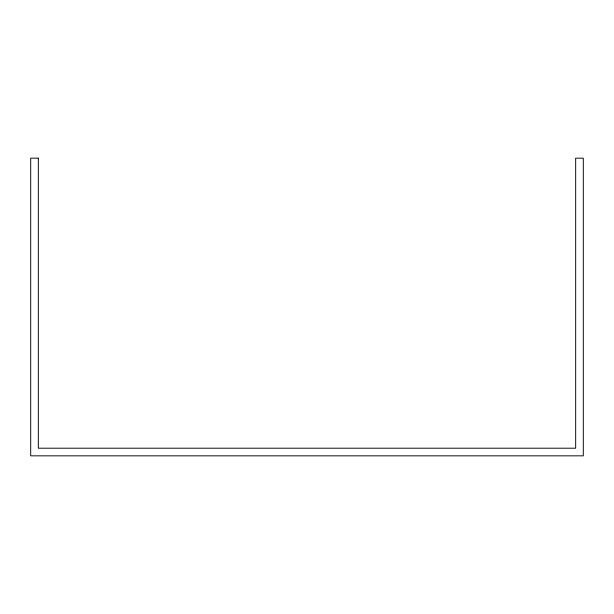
<?xml version="1.0" encoding="UTF-8"?>
<svg xmlns="http://www.w3.org/2000/svg" width="614" height="614" viewBox="0 0 614 614"><rect width="100%" height="100%" fill="white"/><g stroke="black" fill="none" stroke-linecap="round" stroke-linejoin="round"><path stroke-width="0.92" d="M38.329 158.166L30.7 158.166L30.7 455.834L583.3 455.834L583.3 158.166L575.671 158.166L575.671 448.205L38.329 448.205L38.329 158.166"/></g></svg>
